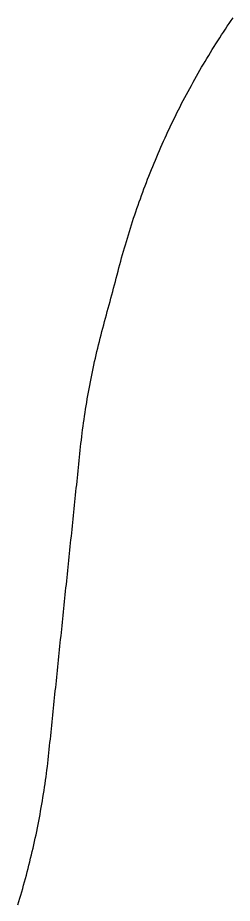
# Model space of a CAD drawing. Header units: metres. Extents: x 457876 to 584660, y 126427 to 241224.
# Drawn here: x 516384 to 517922, y 230164 to 236523 of the extents above; entities that cross this region are included whole.
import ezdxf

# ---------------------------------------------------------------- set-up
doc = ezdxf.new("R2010")
doc.units = ezdxf.units.M
for name, color, linetype in [('AT_GRADE', 3, 'CONTINUOUS'), ('CUTTING', 34, 'CONTINUOUS'), ('EMBANKMENT', 42, 'CONTINUOUS'), ('GROUND_CL', 8, 'CONTINUOUS'), ('RAIL_CL', 1, 'CONTINUOUS')]:
    doc.layers.add(name, color=color, linetype=linetype)

msp = doc.modelspace()

# ---------------------------------------------------------------- linework, layer by layer
at = {"layer": 'AT_GRADE'}
for points in [[(517058.288, 234534.119, 52.932), (517064.71, 234558.086, 52.835), (517071.132, 234582.052, 52.739), (517077.553, 234606.018, 52.643), (517083.975, 234629.983, 52.547), (517090.397, 234653.949, 52.451), (517096.818, 234677.914, 52.356), (517103.24, 234701.878, 52.262), (517109.661, 234725.843, 52.167), (517116.082, 234749.807, 52.073), (517122.508, 234773.77, 51.979), (517128.976, 234797.72, 51.886), (517135.522, 234821.65, 51.793), (517142.185, 234845.547, 51.7), (517148.954, 234869.415, 51.608), (517155.817, 234893.255, 51.516), (517162.794, 234917.061, 51.424), (517169.882, 234940.836, 51.333), (517177.051, 234964.585, 51.242), (517184.338, 234988.298, 51.151), (517191.721, 235011.982, 51.061), (517199.223, 235035.628, 50.971), (517206.812, 235059.246, 50.882), (517214.517, 235082.826, 50.792), (517222.331, 235106.371, 50.704), (517230.235, 235129.885, 50.615), (517238.235, 235153.367, 50.527), (517246.342, 235176.811, 50.44), (517254.565, 235200.216, 50.353), (517262.88, 235223.587, 50.266), (517271.304, 235246.92, 50.179), (517279.822, 235270.218, 50.093), (517288.449, 235293.476, 50.008), (517297.171, 235316.698, 49.923), (517305.987, 235339.885, 49.838), (517314.921, 235363.026, 49.754), (517323.949, 235386.131, 49.67), (517333.063, 235409.202, 49.586), (517342.291, 235432.228, 49.503), (517351.629, 235455.209, 49.42), (517361.059, 235478.153, 49.338), (517370.589, 235501.055, 49.256), (517380.214, 235523.917, 49.175), (517389.954, 235546.731, 49.094), (517399.791, 235569.503, 49.014), (517409.714, 235592.238, 48.934), (517419.74, 235614.927, 48.854), (517429.874, 235637.568, 48.775), (517440.089, 235660.173, 48.696), (517450.422, 235682.724, 48.618), (517460.852, 235705.231, 48.541), (517471.374, 235727.695, 48.463), (517481.983, 235750.117, 48.387), (517492.717, 235772.48, 48.31), (517503.535, 235794.803, 48.235), (517514.451, 235817.078, 48.159), (517525.455, 235839.31, 48.084), (517536.564, 235861.49, 48.01), (517547.767, 235883.622, 47.936), (517559.08, 235905.698, 47.863), (517570.476, 235927.732, 47.79), (517581.97, 235949.715, 47.718), (517593.554, 235971.651, 47.646), (517605.252, 235993.526, 47.575), (517617.035, 236015.356, 47.504), (517628.903, 236037.14, 47.434), (517640.887, 236058.86, 47.364), (517652.959, 236080.532, 47.295), (517665.118, 236102.155, 47.226), (517677.374, 236123.723, 47.158), (517689.722, 236145.239, 47.09), (517702.185, 236166.69, 47.023), (517714.71, 236188.103, 46.956), (517727.343, 236209.454, 46.89), (517740.074, 236230.747, 46.825), (517752.895, 236251.986, 46.76), (517765.814, 236273.165, 46.695), (517778.821, 236294.291, 46.631), (517791.922, 236315.359, 46.568), (517805.116, 236336.37, 46.505), (517818.388, 236357.331, 46.443), (517831.77, 236378.222, 46.382), (517845.235, 236399.061, 46.321), (517858.79, 236419.841, 46.26), (517872.443, 236440.557, 46.2), (517886.176, 236461.221, 46.141), (517900.012, 236481.816, 46.082), (517913.928, 236502.358, 46.024)], [(516763.013, 232750.257, 60.833), (516765.563, 232774.946, 60.712), (516768.114, 232799.634, 60.591), (516770.665, 232824.323, 60.471), (516773.216, 232849.012, 60.352), (516775.766, 232873.7, 60.233), (516778.317, 232898.389, 60.114), (516780.868, 232923.078, 59.995), (516783.418, 232947.766, 59.877), (516785.969, 232972.454, 59.76), (516788.519, 232997.143, 59.643), (516791.07, 233021.831, 59.526), (516793.62, 233046.519, 59.41), (516796.17, 233071.207, 59.294), (516798.721, 233095.895, 59.178), (516801.271, 233120.583, 59.063), (516803.821, 233145.271, 58.948), (516806.371, 233169.958, 58.834), (516808.921, 233194.646, 58.72), (516811.472, 233219.333, 58.606), (516814.022, 233244.021, 58.493), (516816.572, 233268.708, 58.38), (516819.122, 233293.395, 58.267), (516821.672, 233318.081, 58.155), (516824.222, 233342.768, 58.043), (516826.772, 233367.455, 57.931), (516829.322, 233392.141, 57.82), (516831.872, 233416.827, 57.709), (516834.491, 233441.506, 57.598), (516837.231, 233466.172, 57.488), (516840.086, 233490.824, 57.378), (516843.031, 233515.466, 57.268), (516846.09, 233540.094, 57.159), (516849.263, 233564.708, 57.05), (516852.557, 233589.306, 56.941)], [(516660.942, 231762.758, 66.132), (516663.494, 231787.443, 65.986), (516666.047, 231812.127, 65.841), (516668.599, 231836.812, 65.697), (516671.151, 231861.498, 65.554)], [(516576.319, 230998.311, 71.111), (516579.895, 231022.861, 70.935), (516583.374, 231047.424, 70.76), (516586.746, 231072.003, 70.586), (516590.026, 231096.594, 70.414), (516593.186, 231121.202, 70.242), (516596.231, 231145.824, 70.071), (516599.166, 231170.46, 69.902), (516602.008, 231195.106, 69.733), (516604.734, 231219.766, 69.566), (516607.341, 231244.44, 69.4), (516609.893, 231269.119, 69.235), (516612.445, 231293.798, 69.07), (516614.998, 231318.477, 68.907)]]:
    msp.add_polyline3d(points, dxfattribs=at)
at = {"layer": 'CUTTING'}
msp.add_polyline3d([(516673.704, 231886.183, 65.411), (516676.256, 231910.869, 65.269), (516678.808, 231935.555, 65.128), (516681.361, 231960.241, 64.988), (516683.913, 231984.927, 64.848), (516686.465, 232009.613, 64.709), (516689.017, 232034.3, 64.571), (516691.57, 232058.987, 64.433), (516694.122, 232083.674, 64.297), (516696.674, 232108.361, 64.161), (516699.226, 232133.048, 64.025), (516701.778, 232157.735, 63.89), (516704.33, 232182.423, 63.756), (516706.882, 232207.11, 63.623), (516709.434, 232231.798, 63.49), (516711.985, 232256.486, 63.358), (516714.537, 232281.174, 63.226), (516717.089, 232305.862, 63.095), (516719.641, 232330.55, 62.965), (516722.192, 232355.238, 62.835), (516724.744, 232379.926, 62.706), (516727.296, 232404.615, 62.577), (516729.847, 232429.303, 62.449), (516732.399, 232453.992, 62.322), (516734.95, 232478.68, 62.195), (516737.501, 232503.369, 62.069), (516740.053, 232528.058, 61.943), (516742.604, 232552.746, 61.817), (516745.155, 232577.435, 61.693), (516747.706, 232602.124, 61.568), (516750.258, 232626.813, 61.445), (516752.809, 232651.502, 61.321), (516755.36, 232676.19, 61.198), (516757.911, 232700.879, 61.076), (516760.462, 232725.568, 60.954)], dxfattribs=at)
at = {"layer": 'EMBANKMENT'}
for points in [[(516855.939, 233613.891, 56.832), (516859.433, 233638.461, 56.724), (516863.02, 233663.018, 56.616), (516866.715, 233687.558, 56.509), (516870.543, 233712.078, 56.402), (516874.465, 233736.584, 56.295), (516878.493, 233761.071, 56.188), (516882.639, 233785.539, 56.082), (516886.873, 233809.992, 55.976), (516891.226, 233834.424, 55.87), (516895.693, 233858.836, 55.764), (516900.251, 233883.23, 55.659), (516904.922, 233907.603, 55.554), (516909.679, 233931.959, 55.45), (516914.581, 233956.287, 55.345), (516919.573, 233980.596, 55.241), (516924.66, 234004.885, 55.138), (516929.876, 234029.147, 55.034), (516935.185, 234053.388, 54.931), (516940.588, 234077.609, 54.828), (516946.1, 234101.805, 54.726), (516951.735, 234125.973, 54.624), (516957.479, 234150.115, 54.522), (516963.31, 234174.235, 54.42), (516969.264, 234198.326, 54.319), (516975.302, 234222.396, 54.218), (516981.461, 234246.435, 54.117), (516987.725, 234270.446, 54.017), (516994.08, 234294.434, 53.916), (517000.499, 234318.405, 53.817), (517006.918, 234342.375, 53.717), (517013.337, 234366.344, 53.618), (517019.755, 234390.314, 53.519), (517026.178, 234414.282, 53.42), (517032.6, 234438.25, 53.322), (517039.022, 234462.218, 53.224), (517045.444, 234486.185, 53.126), (517051.866, 234510.152, 53.029)], [(516617.55, 231343.157, 68.745), (516620.102, 231367.838, 68.584), (516622.655, 231392.518, 68.424), (516625.207, 231417.199, 68.264), (516627.76, 231441.88, 68.106), (516630.312, 231466.561, 67.949), (516632.865, 231491.243, 67.792), (516635.417, 231515.925, 67.637), (516637.969, 231540.607, 67.483), (516640.522, 231565.289, 67.329), (516643.074, 231589.972, 67.176), (516645.627, 231614.655, 67.025), (516648.179, 231639.338, 66.874), (516650.732, 231664.022, 66.724), (516653.284, 231688.705, 66.574), (516655.837, 231713.389, 66.426), (516658.389, 231738.074, 66.279)], [(516391.078, 230176.332, 77.824), (516398.266, 230200.069, 77.605), (516405.354, 230223.836, 77.388), (516412.333, 230247.637, 77.172), (516419.198, 230271.47, 76.957), (516425.968, 230295.331, 76.744), (516432.633, 230319.222, 76.532), (516439.179, 230343.145, 76.321), (516445.636, 230367.093, 76.112), (516451.977, 230391.072, 75.904), (516458.226, 230415.075, 75.697), (516464.367, 230439.107, 75.492), (516470.392, 230463.168, 75.287), (516476.329, 230487.251, 75.084), (516482.146, 230511.363, 74.883), (516487.875, 230535.497, 74.683), (516493.493, 230559.657, 74.483), (516498.989, 230583.846, 74.286), (516504.379, 230608.058, 74.089), (516509.675, 230632.291, 73.894), (516514.874, 230656.546, 73.7), (516519.947, 230680.827, 73.507), (516524.927, 230705.128, 73.316), (516529.81, 230729.449, 73.125), (516534.556, 230753.797, 72.936), (516539.211, 230778.163, 72.748), (516543.757, 230802.55, 72.562), (516548.21, 230826.954, 72.376), (516552.547, 230851.379, 72.192), (516556.77, 230875.824, 72.009), (516560.902, 230900.285, 71.827), (516564.915, 230924.766, 71.646), (516568.826, 230949.264, 71.467), (516572.638, 230973.777, 71.288)]]:
    msp.add_polyline3d(points, dxfattribs=at)
at = {"layer": 'GROUND_CL'}
msp.add_polyline3d([(516383.804, 230152.62, 60), (516391.078, 230176.332, 60), (516398.266, 230200.069, 60), (516405.354, 230223.836, 60), (516412.333, 230247.637, 60), (516419.198, 230271.47, 60), (516425.968, 230295.331, 60), (516432.633, 230319.222, 60), (516439.179, 230343.145, 60), (516445.636, 230367.093, 60), (516451.977, 230391.072, 60), (516458.226, 230415.075, 60), (516464.367, 230439.107, 60), (516470.392, 230463.168, 60), (516476.329, 230487.251, 60), (516482.146, 230511.363, 60), (516487.875, 230535.497, 60), (516493.493, 230559.657, 60), (516498.989, 230583.846, 60), (516504.379, 230608.058, 60), (516509.675, 230632.291, 60), (516514.874, 230656.546, 60.301), (516519.947, 230680.827, 60.722), (516524.927, 230705.128, 61.178), (516529.81, 230729.449, 61.67), (516534.556, 230753.797, 62.223), (516539.211, 230778.163, 62.826), (516543.757, 230802.55, 63.466), (516548.21, 230826.954, 64.141), (516552.547, 230851.379, 64.861), (516556.77, 230875.824, 65.616), (516560.902, 230900.285, 66.396), (516564.915, 230924.766, 67.2), (516568.826, 230949.264, 67.755), (516572.638, 230973.777, 68.003), (516576.319, 230998.311, 68.233), (516579.895, 231022.861, 68.446), (516583.374, 231047.424, 68.622), (516586.746, 231072.003, 68.757), (516590.026, 231096.594, 68.889), (516593.186, 231121.202, 69.015), (516596.231, 231145.824, 69.124), (516599.166, 231170.46, 69.21), (516602.008, 231195.106, 69.301), (516604.734, 231219.766, 69.398), (516607.341, 231244.44, 69.207), (516609.893, 231269.119, 68.24), (516612.445, 231293.798, 67.245), (516614.998, 231318.477, 66.222), (516617.55, 231343.157, 65.252), (516620.102, 231367.838, 64.526), (516622.655, 231392.518, 63.801), (516625.207, 231417.199, 63.085), (516627.76, 231441.88, 62.411), (516630.312, 231466.561, 61.905), (516632.865, 231491.243, 61.412), (516635.417, 231515.925, 60.932), (516637.969, 231540.607, 60.531), (516640.522, 231565.289, 60.611), (516643.074, 231589.972, 60.695), (516645.627, 231614.655, 60.781), (516648.179, 231639.338, 60.879), (516650.732, 231664.022, 61.101), (516653.284, 231688.705, 61.346), (516655.837, 231713.389, 61.614), (516658.389, 231738.074, 61.926), (516660.942, 231762.758, 63.31), (516663.494, 231787.443, 64.699), (516666.047, 231812.127, 66.09), (516668.599, 231836.812, 67.485), (516671.151, 231861.498, 68.214), (516673.704, 231886.183, 68.859), (516676.256, 231910.869, 69.441), (516678.808, 231935.555, 69.96), (516681.361, 231960.241, 70), (516683.913, 231984.927, 70), (516686.465, 232009.613, 70), (516689.017, 232034.3, 70), (516691.57, 232058.987, 70), (516694.122, 232083.674, 70), (516696.674, 232108.361, 70), (516699.226, 232133.048, 70), (516701.778, 232157.735, 70), (516704.33, 232182.423, 70), (516706.882, 232207.11, 70), (516709.434, 232231.798, 70), (516711.985, 232256.486, 70), (516714.537, 232281.174, 70), (516717.089, 232305.862, 70), (516719.641, 232330.55, 70), (516722.192, 232355.238, 70), (516724.744, 232379.926, 70), (516727.296, 232404.615, 70), (516729.847, 232429.303, 70), (516732.399, 232453.992, 69.942), (516734.95, 232478.68, 69.83), (516737.501, 232503.369, 69.686), (516740.053, 232528.058, 69.511), (516742.604, 232552.746, 68.908), (516745.155, 232577.435, 68.06), (516747.706, 232602.124, 67.227), (516750.258, 232626.813, 66.409), (516752.809, 232651.502, 65.735), (516755.36, 232676.19, 65.169), (516757.911, 232700.879, 64.61), (516760.462, 232725.568, 64.058), (516763.013, 232750.257, 63.597), (516765.563, 232774.946, 63.221), (516768.114, 232799.634, 62.85), (516770.665, 232824.323, 62.483), (516773.216, 232849.012, 62.172), (516775.766, 232873.7, 61.926), (516778.317, 232898.389, 61.682), (516780.868, 232923.078, 61.442), (516783.418, 232947.766, 61.236), (516785.969, 232972.454, 61.077), (516788.519, 232997.143, 60.92), (516791.07, 233021.831, 60.765), (516793.62, 233046.519, 60.63), (516796.17, 233071.207, 60.529), (516798.721, 233095.895, 60.428), (516801.271, 233120.583, 60.328), (516803.821, 233145.271, 60.239), (516806.371, 233169.958, 60.177), (516808.921, 233194.646, 60.114), (516811.472, 233219.333, 60.052), (516814.022, 233244.021, 60.004), (516816.572, 233268.708, 60.001), (516819.122, 233293.395, 59.991), (516821.672, 233318.081, 59.956), (516824.222, 233342.768, 59.766), (516826.772, 233367.455, 59.066), (516829.322, 233392.141, 58.378), (516831.872, 233416.827, 57.702), (516834.491, 233441.506, 57.058), (516837.231, 233466.172, 56.538), (516840.086, 233490.824, 56.024), (516843.031, 233515.466, 55.515), (516846.09, 233540.094, 55.022), (516849.263, 233564.708, 54.612), (516852.557, 233589.306, 54.207), (516855.939, 233613.891, 53.806), (516859.433, 233638.461, 53.412), (516863.02, 233663.018, 53.086), (516866.715, 233687.558, 52.763), (516870.543, 233712.078, 52.444), (516874.465, 233736.584, 52.129), (516878.493, 233761.071, 51.873), (516882.639, 233785.539, 51.625), (516886.873, 233809.992, 51.38), (516891.226, 233834.424, 51.139), (516895.693, 233858.836, 50.966), (516900.251, 233883.23, 50.804), (516904.922, 233907.603, 50.644), (516909.679, 233931.959, 50.486), (516914.581, 233956.287, 50.38), (516919.573, 233980.596, 50.28), (516924.66, 234004.885, 50.176), (516929.876, 234029.147, 50.073), (516935.185, 234053.388, 50.039), (516940.588, 234077.609, 50.037), (516946.1, 234101.805, 50.027), (516951.735, 234125.973, 50.011), (516957.479, 234150.115, 50), (516963.31, 234174.235, 50), (516969.264, 234198.326, 50), (516975.302, 234222.396, 50), (516981.461, 234246.435, 50), (516987.725, 234270.446, 50), (516994.08, 234294.434, 50), (517000.499, 234318.405, 50), (517006.918, 234342.375, 50), (517013.337, 234366.344, 50), (517019.755, 234390.314, 49.999), (517026.178, 234414.282, 49.996), (517032.6, 234438.25, 49.993), (517039.022, 234462.218, 49.989), (517045.444, 234486.185, 49.984), (517051.866, 234510.152, 49.978), (517058.288, 234534.119, 49.971), (517064.71, 234558.086, 49.964), (517071.132, 234582.052, 49.955), (517077.553, 234606.018, 49.946), (517083.975, 234629.983, 49.936), (517090.397, 234653.949, 49.925), (517096.818, 234677.914, 49.912), (517103.24, 234701.878, 49.898), (517109.661, 234725.843, 49.883), (517116.082, 234749.807, 49.866), (517122.508, 234773.77, 49.846), (517128.976, 234797.72, 49.826), (517135.522, 234821.65, 49.806), (517142.185, 234845.547, 49.782), (517148.954, 234869.415, 49.752), (517155.817, 234893.255, 49.723), (517162.794, 234917.061, 49.693), (517169.882, 234940.836, 49.663), (517177.051, 234964.585, 49.632), (517184.338, 234988.298, 49.602), (517191.721, 235011.982, 49.57), (517199.223, 235035.628, 49.538), (517206.812, 235059.246, 49.506), (517214.517, 235082.826, 49.473), (517222.331, 235106.371, 49.438), (517230.235, 235129.885, 49.403), (517238.235, 235153.367, 49.367), (517246.342, 235176.811, 49.33), (517254.565, 235200.216, 49.293), (517262.88, 235223.587, 49.254), (517271.304, 235246.92, 49.215), (517279.822, 235270.218, 49.175), (517288.449, 235293.476, 49.134), (517297.171, 235316.698, 49.094), (517305.987, 235339.885, 49.053), (517314.921, 235363.026, 49.01), (517323.949, 235386.131, 48.969), (517333.063, 235409.202, 48.929), (517342.291, 235432.228, 48.89), (517351.629, 235455.209, 48.849), (517361.059, 235478.153, 48.809), (517370.589, 235501.055, 48.771), (517380.214, 235523.917, 48.735), (517389.954, 235546.731, 48.696), (517399.791, 235569.503, 48.653), (517409.714, 235592.238, 48.612), (517419.74, 235614.927, 48.574), (517429.874, 235637.568, 48.545), (517440.089, 235660.173, 48.499), (517450.422, 235682.724, 48.454), (517460.852, 235705.231, 48.41), (517471.374, 235727.695, 48.368), (517481.983, 235750.117, 48.311), (517492.717, 235772.48, 48.24), (517503.535, 235794.803, 48.167), (517514.451, 235817.078, 48.094), (517525.455, 235839.31, 48.026), (517536.564, 235861.49, 47.933), (517547.767, 235883.622, 47.834), (517559.08, 235905.698, 47.73), (517570.476, 235927.732, 47.621), (517581.97, 235949.715, 47.497), (517593.554, 235971.651, 47.361), (517605.252, 235993.526, 47.22), (517617.035, 236015.356, 47.073), (517628.903, 236037.14, 46.921), (517640.887, 236058.86, 46.762), (517652.959, 236080.532, 46.598), (517665.118, 236102.155, 46.428), (517677.374, 236123.723, 46.252), (517689.722, 236145.239, 46.075), (517702.185, 236166.69, 45.901), (517714.71, 236188.103, 45.724), (517727.343, 236209.454, 45.539), (517740.074, 236230.747, 45.348), (517752.895, 236251.986, 45.165), (517765.814, 236273.165, 44.985), (517778.821, 236294.291, 44.805), (517791.922, 236315.359, 44.624), (517805.116, 236336.37, 44.443), (517818.388, 236357.331, 44.273), (517831.77, 236378.222, 44.097), (517845.235, 236399.061, 43.922), (517858.79, 236419.841, 43.749), (517872.443, 236440.557, 43.578), (517886.176, 236461.221, 43.419), (517900.012, 236481.816, 43.262), (517913.928, 236502.358, 43.106), (517927.946, 236522.83, 42.948)], dxfattribs=at)
at = {"layer": 'RAIL_CL'}
msp.add_polyline3d([(516383.804, 230152.62, 78.044), (516391.078, 230176.332, 77.824), (516398.266, 230200.069, 77.605), (516405.354, 230223.836, 77.388), (516412.333, 230247.637, 77.172), (516419.198, 230271.47, 76.957), (516425.968, 230295.331, 76.744), (516432.633, 230319.222, 76.532), (516439.179, 230343.145, 76.321), (516445.636, 230367.093, 76.112), (516451.977, 230391.072, 75.904), (516458.226, 230415.075, 75.697), (516464.367, 230439.107, 75.492), (516470.392, 230463.168, 75.287), (516476.329, 230487.251, 75.084), (516482.146, 230511.363, 74.883), (516487.875, 230535.497, 74.683), (516493.493, 230559.657, 74.483), (516498.989, 230583.846, 74.286), (516504.379, 230608.058, 74.089), (516509.675, 230632.291, 73.894), (516514.874, 230656.546, 73.7), (516519.947, 230680.827, 73.507), (516524.927, 230705.128, 73.316), (516529.81, 230729.449, 73.125), (516534.556, 230753.797, 72.936), (516539.211, 230778.163, 72.748), (516543.757, 230802.55, 72.562), (516548.21, 230826.954, 72.376), (516552.547, 230851.379, 72.192), (516556.77, 230875.824, 72.009), (516560.902, 230900.285, 71.827), (516564.915, 230924.766, 71.646), (516568.826, 230949.264, 71.467), (516572.638, 230973.777, 71.288), (516576.319, 230998.311, 71.111), (516579.895, 231022.861, 70.935), (516583.374, 231047.424, 70.76), (516586.746, 231072.003, 70.586), (516590.026, 231096.594, 70.414), (516593.186, 231121.202, 70.242), (516596.231, 231145.824, 70.071), (516599.166, 231170.46, 69.902), (516602.008, 231195.106, 69.733), (516604.734, 231219.766, 69.566), (516607.341, 231244.44, 69.4), (516609.893, 231269.119, 69.235), (516612.445, 231293.798, 69.07), (516614.998, 231318.477, 68.907), (516617.55, 231343.157, 68.745), (516620.102, 231367.838, 68.584), (516622.655, 231392.518, 68.424), (516625.207, 231417.199, 68.264), (516627.76, 231441.88, 68.106), (516630.312, 231466.561, 67.949), (516632.865, 231491.243, 67.792), (516635.417, 231515.925, 67.637), (516637.969, 231540.607, 67.483), (516640.522, 231565.289, 67.329), (516643.074, 231589.972, 67.176), (516645.627, 231614.655, 67.025), (516648.179, 231639.338, 66.874), (516650.732, 231664.022, 66.724), (516653.284, 231688.705, 66.574), (516655.837, 231713.389, 66.426), (516658.389, 231738.074, 66.279), (516660.942, 231762.758, 66.132), (516663.494, 231787.443, 65.986), (516666.047, 231812.127, 65.841), (516668.599, 231836.812, 65.697), (516671.151, 231861.498, 65.554), (516673.704, 231886.183, 65.411), (516676.256, 231910.869, 65.269), (516678.808, 231935.555, 65.128), (516681.361, 231960.241, 64.988), (516683.913, 231984.927, 64.848), (516686.465, 232009.613, 64.709), (516689.017, 232034.3, 64.571), (516691.57, 232058.987, 64.433), (516694.122, 232083.674, 64.297), (516696.674, 232108.361, 64.161), (516699.226, 232133.048, 64.025), (516701.778, 232157.735, 63.89), (516704.33, 232182.423, 63.756), (516706.882, 232207.11, 63.623), (516709.434, 232231.798, 63.49), (516711.985, 232256.486, 63.358), (516714.537, 232281.174, 63.226), (516717.089, 232305.862, 63.095), (516719.641, 232330.55, 62.965), (516722.192, 232355.238, 62.835), (516724.744, 232379.926, 62.706), (516727.296, 232404.615, 62.577), (516729.847, 232429.303, 62.449), (516732.399, 232453.992, 62.322), (516734.95, 232478.68, 62.195), (516737.501, 232503.369, 62.069), (516740.053, 232528.058, 61.943), (516742.604, 232552.746, 61.817), (516745.155, 232577.435, 61.693), (516747.706, 232602.124, 61.568), (516750.258, 232626.813, 61.445), (516752.809, 232651.502, 61.321), (516755.36, 232676.19, 61.198), (516757.911, 232700.879, 61.076), (516760.462, 232725.568, 60.954), (516763.013, 232750.257, 60.833), (516765.563, 232774.946, 60.712), (516768.114, 232799.634, 60.591), (516770.665, 232824.323, 60.471), (516773.216, 232849.012, 60.352), (516775.766, 232873.7, 60.233), (516778.317, 232898.389, 60.114), (516780.868, 232923.078, 59.995), (516783.418, 232947.766, 59.877), (516785.969, 232972.454, 59.76), (516788.519, 232997.143, 59.643), (516791.07, 233021.831, 59.526), (516793.62, 233046.519, 59.41), (516796.17, 233071.207, 59.294), (516798.721, 233095.895, 59.178), (516801.271, 233120.583, 59.063), (516803.821, 233145.271, 58.948), (516806.371, 233169.958, 58.834), (516808.921, 233194.646, 58.72), (516811.472, 233219.333, 58.606), (516814.022, 233244.021, 58.493), (516816.572, 233268.708, 58.38), (516819.122, 233293.395, 58.267), (516821.672, 233318.081, 58.155), (516824.222, 233342.768, 58.043), (516826.772, 233367.455, 57.931), (516829.322, 233392.141, 57.82), (516831.872, 233416.827, 57.709), (516834.491, 233441.506, 57.598), (516837.231, 233466.172, 57.488), (516840.086, 233490.824, 57.378), (516843.031, 233515.466, 57.268), (516846.09, 233540.094, 57.159), (516849.263, 233564.708, 57.05), (516852.557, 233589.306, 56.941), (516855.939, 233613.891, 56.832), (516859.433, 233638.461, 56.724), (516863.02, 233663.018, 56.616), (516866.715, 233687.558, 56.509), (516870.543, 233712.078, 56.402), (516874.465, 233736.584, 56.295), (516878.493, 233761.071, 56.188), (516882.639, 233785.539, 56.082), (516886.873, 233809.992, 55.976), (516891.226, 233834.424, 55.87), (516895.693, 233858.836, 55.764), (516900.251, 233883.23, 55.659), (516904.922, 233907.603, 55.554), (516909.679, 233931.959, 55.45), (516914.581, 233956.287, 55.345), (516919.573, 233980.596, 55.241), (516924.66, 234004.885, 55.138), (516929.876, 234029.147, 55.034), (516935.185, 234053.388, 54.931), (516940.588, 234077.609, 54.828), (516946.1, 234101.805, 54.726), (516951.735, 234125.973, 54.624), (516957.479, 234150.115, 54.522), (516963.31, 234174.235, 54.42), (516969.264, 234198.326, 54.319), (516975.302, 234222.396, 54.218), (516981.461, 234246.435, 54.117), (516987.725, 234270.446, 54.017), (516994.08, 234294.434, 53.916), (517000.499, 234318.405, 53.817), (517006.918, 234342.375, 53.717), (517013.337, 234366.344, 53.618), (517019.755, 234390.314, 53.519), (517026.178, 234414.282, 53.42), (517032.6, 234438.25, 53.322), (517039.022, 234462.218, 53.224), (517045.444, 234486.185, 53.126), (517051.866, 234510.152, 53.029), (517058.288, 234534.119, 52.932), (517064.71, 234558.086, 52.835), (517071.132, 234582.052, 52.739), (517077.553, 234606.018, 52.643), (517083.975, 234629.983, 52.547), (517090.397, 234653.949, 52.451), (517096.818, 234677.914, 52.356), (517103.24, 234701.878, 52.262), (517109.661, 234725.843, 52.167), (517116.082, 234749.807, 52.073), (517122.508, 234773.77, 51.979), (517128.976, 234797.72, 51.886), (517135.522, 234821.65, 51.793), (517142.185, 234845.547, 51.7), (517148.954, 234869.415, 51.608), (517155.817, 234893.255, 51.516), (517162.794, 234917.061, 51.424), (517169.882, 234940.836, 51.333), (517177.051, 234964.585, 51.242), (517184.338, 234988.298, 51.151), (517191.721, 235011.982, 51.061), (517199.223, 235035.628, 50.971), (517206.812, 235059.246, 50.882), (517214.517, 235082.826, 50.792), (517222.331, 235106.371, 50.704), (517230.235, 235129.885, 50.615), (517238.235, 235153.367, 50.527), (517246.342, 235176.811, 50.44), (517254.565, 235200.216, 50.353), (517262.88, 235223.587, 50.266), (517271.304, 235246.92, 50.179), (517279.822, 235270.218, 50.093), (517288.449, 235293.476, 50.008), (517297.171, 235316.698, 49.923), (517305.987, 235339.885, 49.838), (517314.921, 235363.026, 49.754), (517323.949, 235386.131, 49.67), (517333.063, 235409.202, 49.586), (517342.291, 235432.228, 49.503), (517351.629, 235455.209, 49.42), (517361.059, 235478.153, 49.338), (517370.589, 235501.055, 49.256), (517380.214, 235523.917, 49.175), (517389.954, 235546.731, 49.094), (517399.791, 235569.503, 49.014), (517409.714, 235592.238, 48.934), (517419.74, 235614.927, 48.854), (517429.874, 235637.568, 48.775), (517440.089, 235660.173, 48.696), (517450.422, 235682.724, 48.618), (517460.852, 235705.231, 48.541), (517471.374, 235727.695, 48.463), (517481.983, 235750.117, 48.387), (517492.717, 235772.48, 48.31), (517503.535, 235794.803, 48.235), (517514.451, 235817.078, 48.159), (517525.455, 235839.31, 48.084), (517536.564, 235861.49, 48.01), (517547.767, 235883.622, 47.936), (517559.08, 235905.698, 47.863), (517570.476, 235927.732, 47.79), (517581.97, 235949.715, 47.718), (517593.554, 235971.651, 47.646), (517605.252, 235993.526, 47.575), (517617.035, 236015.356, 47.504), (517628.903, 236037.14, 47.434), (517640.887, 236058.86, 47.364), (517652.959, 236080.532, 47.295), (517665.118, 236102.155, 47.226), (517677.374, 236123.723, 47.158), (517689.722, 236145.239, 47.09), (517702.185, 236166.69, 47.023), (517714.71, 236188.103, 46.956), (517727.343, 236209.454, 46.89), (517740.074, 236230.747, 46.825), (517752.895, 236251.986, 46.76), (517765.814, 236273.165, 46.695), (517778.821, 236294.291, 46.631), (517791.922, 236315.359, 46.568), (517805.116, 236336.37, 46.505), (517818.388, 236357.331, 46.443), (517831.77, 236378.222, 46.382), (517845.235, 236399.061, 46.321), (517858.79, 236419.841, 46.26), (517872.443, 236440.557, 46.2), (517886.176, 236461.221, 46.141), (517900.012, 236481.816, 46.082), (517913.928, 236502.358, 46.024), (517927.946, 236522.83, 45.966)], dxfattribs=at)

doc.saveas('drawing.dxf')
